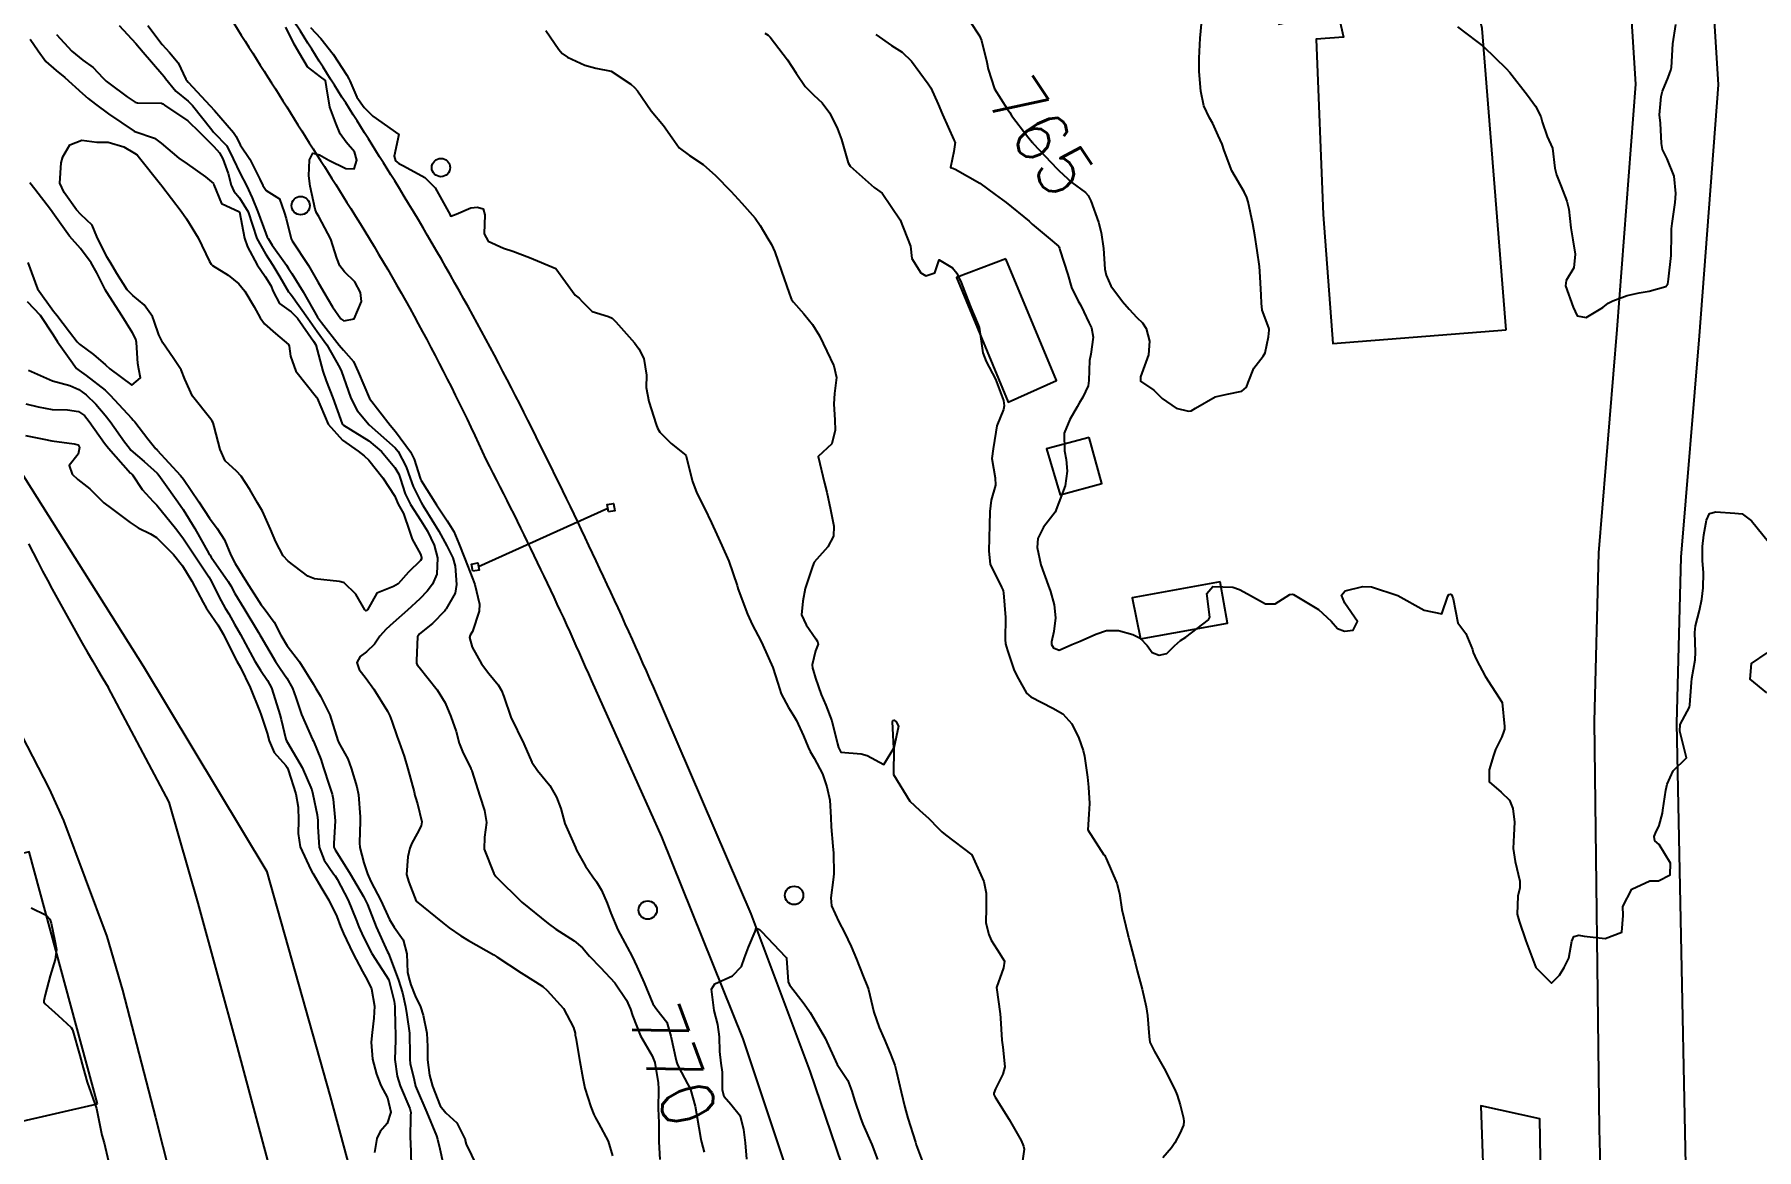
# Model space of a CAD drawing. Header units: metres. Extents: x 307586 to 320046, y 7427249 to 7434250.
# Drawn here: x 318928.5 to 319058.8, y 7429715.7 to 7429800.1 of the extents above; entities that cross this region are included whole.
import ezdxf
from ezdxf.enums import TextEntityAlignment as Align

# ---------------------------------------------------------------- set-up
doc = ezdxf.new("R2010")
doc.units = ezdxf.units.M
doc.header["$MEASUREMENT"] = 0
for name, color, linetype in [('Cotas', 45, 'Continuous'), ('Curvas de Nivel 1m', 11, 'Continuous'), ('Curvas de Nivel 5m', 15, 'Continuous'), ('Divisa', 42, 'FENCELINE2'), ('Edificações', 30, 'Continuous'), ('Linha Férrea', 20, 'Continuous'), ('Portico', 45, 'Continuous'), ('Postes', 20, 'Continuous'), ('Vias Primárias', 230, 'Continuous')]:
    doc.layers.add(name, color=color, linetype=linetype)
doc.styles.add('Style-STANDARD', font='STANDARD.shx')
doc.linetypes.add('FENCELINE2', pattern='A,0.25,-0.1,[132,ltypeshp.shx,S=0.1,R=0,X=-0.1,Y=0],-0.1,1', length=1.45)

msp = doc.modelspace()

# ---------------------------------------------------------------- linework, layer by layer
at = {"layer": 'Curvas de Nivel 1m', "flags": 128}
for points, elevation in [([(318930.15, 7429800.06), (318931.29, 7429798.79), (318932.13, 7429798.11), (318932.91, 7429797.55), (318933.65, 7429796.76), (318933.89, 7429796.53), (318934.11, 7429796.36), (318935.5, 7429795.34), (318936.09, 7429794.94), (318936.26, 7429794.89), (318938.09, 7429794.84), (318938.19, 7429794.79), (318938.32, 7429794.7), (318940.08, 7429793.52), (318940.97, 7429792.67), (318942.05, 7429791.58), (318942.48, 7429791.09), (318942.72, 7429790.65), (318943.13, 7429789.54), (318943.35, 7429788.64), (318943.55, 7429788.18), (318944, 7429787.69), (318944.65, 7429786.62), (318944.97, 7429785.63), (318945.29, 7429784.62), (318945.96, 7429783.45), (318946.51, 7429782.6), (318947.05, 7429781.71), (318947.71, 7429780.58), (318947.8, 7429780.46), (318947.92, 7429780.31), (318949.17, 7429778.57), (318949.88, 7429777.58), (318950.61, 7429776.55), (318951.59, 7429774.81), (318951.7, 7429774.54), (318951.85, 7429774.11), (318952.42, 7429772.53), (318952.89, 7429771.6), (318953.8, 7429770.51), (318955.78, 7429768.77), (318956.01, 7429768.49), (318956.61, 7429767.33), (318956.91, 7429766.47), (318957.13, 7429765.85), (318957.73, 7429764.63), (318957.83, 7429764.46), (318958.01, 7429764.18), (318959.09, 7429762.45), (318959.69, 7429761.36), (318960.13, 7429760.44), (318960.31, 7429759.8), (318960.41, 7429758.43), (318960.31, 7429757.77), (318959.63, 7429756.57), (318959.57, 7429756.5), (318959.53, 7429756.44), (318958.6, 7429755.48), (318957.62, 7429754.69), (318957.46, 7429754.46), (318957.39, 7429752.66), (318957.39, 7429752.46), (318957.45, 7429752.33), (318957.58, 7429752.16), (318958.96, 7429750.45), (318959.55, 7429749.46), (318959.98, 7429748.44), (318960.38, 7429747.29), (318960.63, 7429746.42), (318960.87, 7429745.78), (318961.49, 7429744.5), (318961.54, 7429744.41), (318961.58, 7429744.32), (318962.19, 7429742.4), (318962.53, 7429741.32), (318962.68, 7429740.4), (318962.53, 7429739.29), (318962.52, 7429738.4), (318963.24, 7429736.55), (318963.33, 7429736.39), (318963.39, 7429736.32), (318965.37, 7429734.37), (318967.35, 7429732.75), (318967.94, 7429732.33), (318969.33, 7429731.46), (318969.95, 7429730.93), (318970.48, 7429730.3), (318971.31, 7429729.42), (318972.41, 7429728.28), (318973.28, 7429726.97), (318973.58, 7429726.27), (318973.74, 7429725.79), (318974.34, 7429724.26), (318975.23, 7429722.75), (318975.42, 7429722.25), (318975.68, 7429720.71), (318975.71, 7429720.24), (318975.69, 7429718.74), (318975.71, 7429718.24), (318975.74, 7429717.67), (318975.72, 7429716.24), (318975.8, 7429714.9)], 771), ([(318937.04, 7429800.72), (318938.14, 7429799.3), (318938.69, 7429798.7), (318939.34, 7429797.9), (318939.92, 7429796.68), (318940, 7429796.57), (318940.11, 7429796.45), (318941.77, 7429794.66), (318942.09, 7429794.3), (318943.54, 7429792.64), (318943.74, 7429792.32), (318944.05, 7429791.71), (318944.77, 7429790.62), (318945.53, 7429789.11), (318945.76, 7429788.61), (318946.01, 7429788.24), (318947.01, 7429787.6), (318947.38, 7429786.59), (318947.52, 7429786.12), (318947.91, 7429784.58), (318947.97, 7429784.43), (318949.21, 7429782.57), (318949.93, 7429781.32), (318950.38, 7429780.56), (318951.03, 7429779.43), (318951.67, 7429778.54), (318951.89, 7429778.39), (318952.68, 7429778.53), (318953.22, 7429779.83), (318953.15, 7429780.52), (318952.72, 7429781.32), (318951.94, 7429782.08), (318951.59, 7429782.54), (318951.37, 7429783.13), (318950.9, 7429784.55), (318949.99, 7429786.28), (318949.83, 7429786.56), (318949.73, 7429786.83), (318949.35, 7429788.57), (318949.25, 7429789.34), (318949.3, 7429790.57), (318949.54, 7429791.07), (318950.05, 7429790.95), (318950.75, 7429790.55), (318952.03, 7429789.91), (318952.68, 7429789.88), (318952.87, 7429790.53), (318952.69, 7429791.17), (318952.06, 7429791.9), (318951.6, 7429792.54), (318951.27, 7429793.35), (318950.84, 7429794.55), (318950.57, 7429796.1), (318950.51, 7429796.56), (318950.12, 7429796.84), (318949.14, 7429797.59), (318948.55, 7429798.58), (318948.14, 7429799.31), (318947.5, 7429800.6)], 769), ([(318949.37, 7429800.57), (318950.15, 7429799.74), (318951.08, 7429798.55), (318952.12, 7429796.97), (318952.27, 7429796.69), (318952.33, 7429796.54), (318952.87, 7429795.3), (318953.42, 7429794.52), (318954.08, 7429793.88), (318956.06, 7429792.49), (318955.71, 7429790.83), (318955.8, 7429790.49), (318956.04, 7429790.29), (318956.41, 7429790.11), (318958.02, 7429789.23), (318958.79, 7429788.45), (318959.8, 7429786.63), (318959.9, 7429786.44), (318959.93, 7429786.38), (318959.99, 7429786.29), (318960.39, 7429786.44), (318961.49, 7429786.93), (318962, 7429786.98), (318962.43, 7429786.85), (318962.57, 7429786.41), (318962.52, 7429784.95), (318962.8, 7429784.41), (318963.97, 7429783.89), (318964.68, 7429783.66), (318965.95, 7429783.17), (318967.94, 7429782.34), (318969.39, 7429780.33), (318969.69, 7429780.09), (318969.92, 7429779.83), (318970.68, 7429779.08), (318971.91, 7429778.7), (318972.19, 7429778.58), (318972.47, 7429778.29), (318973.88, 7429776.72), (318974.22, 7429776.27), (318974.59, 7429775.53), (318974.79, 7429774.26), (318974.76, 7429773.34), (318974.97, 7429772.26), (318975.53, 7429770.53), (318975.63, 7429770.25), (318975.8, 7429769.95), (318976.66, 7429769.1), (318977.78, 7429768.22), (318978.29, 7429766.21), (318978.61, 7429765.34), (318979.18, 7429764.21), (318979.72, 7429763.1), (318980.12, 7429762.2), (318980.51, 7429761.38), (318981.03, 7429760.19), (318981.66, 7429758.34), (318981.69, 7429758.21), (318981.7, 7429758.18), (318981.71, 7429758.13), (318982.43, 7429756.17), (318982.81, 7429755.35), (318983.45, 7429754.15), (318983.61, 7429753.84), (318984.37, 7429752.14), (318984.75, 7429750.96), (318984.99, 7429750.14), (318985.55, 7429749.1), (318985.93, 7429748.51), (318986.14, 7429748.12), (318986.68, 7429746.96), (318987.04, 7429746.11), (318987.19, 7429745.79), (318987.5, 7429745.28), (318988.11, 7429744.09), (318988.45, 7429743.11), (318988.67, 7429742.09), (318988.75, 7429740.79), (318988.78, 7429740.09), (318988.89, 7429738.62), (318988.95, 7429738.08), (318988.97, 7429736.51), (318988.93, 7429736.08), (318988.75, 7429734.71), (318988.81, 7429734.09), (318989.36, 7429732.9), (318989.79, 7429732.07), (318990.28, 7429731.01), (318990.68, 7429730.06), (318990.86, 7429729.6), (318991.31, 7429728.52), (318991.51, 7429728.05), (318991.59, 7429727.76), (318992, 7429726.04), (318992.42, 7429724.88), (318992.78, 7429724.03), (318993.24, 7429722.95), (318993.59, 7429722.03), (318993.71, 7429721.53), (318994.07, 7429720.02), (318994.34, 7429718.87), (318994.57, 7429718.02), (318995.16, 7429716.2), (318995.22, 7429716.01), (318995.73, 7429714.59)], 769), ([(318967.19, 7429800.36), (318968.15, 7429798.92), (318968.41, 7429798.61), (318968.82, 7429798.34), (318970.13, 7429797.74), (318970.95, 7429797.49), (318972.13, 7429797.28), (318973.62, 7429796.28), (318973.89, 7429796.05), (318974.11, 7429795.78), (318975.14, 7429794.26), (318976.08, 7429793.17), (318976.73, 7429792.24), (318977.28, 7429791.46), (318978.05, 7429790.89), (318979.08, 7429790.21), (318980.03, 7429789.38), (318981.19, 7429788.19), (318982.01, 7429787.28), (318983.02, 7429786.16), (318983.41, 7429785.59), (318983.98, 7429784.6), (318984.26, 7429784.15), (318984.5, 7429783.61), (318985.02, 7429782.14), (318985.59, 7429780.47), (318985.71, 7429780.13), (318985.78, 7429779.99), (318985.92, 7429779.8), (318986.7, 7429778.9), (318987.35, 7429778.11), (318987.89, 7429777.23), (318988.45, 7429776.09), (318988.97, 7429774.98), (318989.17, 7429774.09), (318989.03, 7429772.89), (318988.97, 7429772.09), (318989.04, 7429770.86), (318989.08, 7429770.09), (318988.82, 7429769.06), (318987.78, 7429768.1), (318988.27, 7429766.09), (318988.44, 7429765.4), (318988.73, 7429764.09), (318988.97, 7429762.83), (318988.95, 7429762.09), (318988.53, 7429761.26), (318987.69, 7429760.35), (318987.5, 7429760.1), (318987.35, 7429759.78), (318986.81, 7429758.11), (318986.62, 7429757.15), (318986.54, 7429756.12), (318986.89, 7429755.38), (318987.62, 7429754.31), (318987.74, 7429754.1), (318987.79, 7429753.91), (318987.6, 7429753.4), (318987.34, 7429752.35), (318987.37, 7429752.1), (318987.41, 7429751.94), (318987.58, 7429751.33), (318988.01, 7429750.1), (318988.36, 7429749.29), (318988.83, 7429748.09), (318989.25, 7429746.35), (318989.32, 7429746.08), (318989.51, 7429745.73), (318991.05, 7429745.6), (318991.51, 7429745.49), (318992.75, 7429744.79), (318993.51, 7429746.03), (318993.41, 7429748.03), (318993.44, 7429748.14), (318993.54, 7429748.16), (318993.69, 7429748.03), (318993.87, 7429747.7), (318993.51, 7429746.03), (318993.49, 7429744.03), (318994.74, 7429742.02), (318995.46, 7429741.35), (318996.16, 7429740.71), (318996.87, 7429739.99), (318997.16, 7429739.71), (318997.44, 7429739.48), (318999.42, 7429737.96), (319000.33, 7429735.95), (319000.51, 7429735.07), (319000.51, 7429733.94), (319000.48, 7429732.82), (319000.7, 7429731.94), (319000.89, 7429731.49), (319001.33, 7429730.8), (319001.89, 7429729.92), (319001.83, 7429729.41), (319001.3, 7429727.93), (319001.57, 7429725.93), (319001.6, 7429725.59), (319001.7, 7429723.93), (319001.77, 7429723.4), (319001.93, 7429721.92), (319001.78, 7429721.36), (319001.21, 7429720.26), (319001.09, 7429719.93), (319001.09, 7429719.82), (319001.2, 7429719.61), (319002.26, 7429717.92), (319003.16, 7429716.35), (319003.34, 7429715.91), (319003.38, 7429715.68), (319003.13, 7429713.91)], 768), ([(318983.75, 7429800.16), (318984.01, 7429800), (318984.16, 7429799.86), (318985.48, 7429798.14), (318986.13, 7429797.13), (318986.81, 7429796.12), (318987.46, 7429795.46), (318988.1, 7429794.88), (318988.68, 7429794.09), (318989.25, 7429792.91), (318989.55, 7429792.09), (318990.05, 7429790.34), (318990.21, 7429790.08), (318992.03, 7429788.46), (318992.27, 7429788.3), (318992.63, 7429788.05), (318993.99, 7429786.03), (318994.77, 7429784.02), (318994.89, 7429783.09), (318995.57, 7429782.01), (318995.94, 7429781.78), (318996.62, 7429782), (318996.96, 7429782.99), (318997.95, 7429782.38), (318998.28, 7429781.98), (318998.62, 7429781.29), (318999.13, 7429779.97), (318999.34, 7429779.39), (318999.9, 7429778.08), (318999.94, 7429778), (318999.96, 7429777.96), (318999.98, 7429777.89), (319000.26, 7429775.96), (319000.51, 7429775.31), (319001.21, 7429773.95), (319001.83, 7429772.35), (319001.88, 7429771.94), (319001.82, 7429771.67), (319001.32, 7429770.44), (319001.24, 7429769.95), (319001.04, 7429768.69), (319000.94, 7429767.95), (319001.2, 7429766.5), (319001.21, 7429765.95), (319000.88, 7429764.81), (319000.79, 7429763.95), (319000.77, 7429762.9), (319000.74, 7429761.95), (319000.71, 7429760.94), (319000.82, 7429759.95), (319001.67, 7429758.23), (319001.76, 7429758.03), (319001.79, 7429757.94), (319001.82, 7429757.78), (319001.97, 7429755.93), (319001.94, 7429754.26), (319001.98, 7429753.93), (319002.12, 7429753.42), (319002.63, 7429751.92), (319002.96, 7429751.29), (319003.57, 7429750.2), (319003.88, 7429749.91), (319005.55, 7429749.05), (319006.31, 7429748.63), (319006.98, 7429747.87), (319007.53, 7429746.78), (319007.86, 7429745.86), (319007.94, 7429745.43), (319008.17, 7429743.85), (319008.25, 7429743.08), (319008.34, 7429741.85), (319008.27, 7429741.04), (319008.2, 7429739.85), (319009.42, 7429737.97), (319009.49, 7429737.9), (319009.51, 7429737.84), (319009.58, 7429737.68), (319010.41, 7429735.82), (319010.6, 7429735.04), (319010.78, 7429733.82), (319011.23, 7429731.93), (319011.26, 7429731.81), (319011.27, 7429731.74), (319011.34, 7429731.52), (319011.78, 7429729.81), (319011.94, 7429729.18), (319012.32, 7429727.8), (319012.63, 7429726.45), (319012.73, 7429725.8), (319012.85, 7429724.2), (319012.89, 7429723.79), (319013.24, 7429723.07), (319013.97, 7429721.78), (319014.78, 7429720.2), (319014.96, 7429719.77), (319015.2, 7429719.03), (319015.44, 7429718.02), (319015.47, 7429717.77), (319015.44, 7429717.51), (319015.17, 7429716.86), (319014.78, 7429716.15), (319014.54, 7429715.78), (319013.89, 7429715.03)], 767), ([(318992.16, 7429800.06), (318993.33, 7429799.22), (318994.15, 7429798.71), (318994.85, 7429798.02), (318996.12, 7429796.31), (318996.31, 7429796.01), (318996.88, 7429794.78), (318997.2, 7429793.99), (318998.06, 7429792.08), (318998.12, 7429791.98), (318998.15, 7429791.89), (318998.06, 7429791.2), (318997.82, 7429789.98), (318997.99, 7429789.93), (318998.04, 7429789.91), (318998.17, 7429789.85), (319000.03, 7429788.79), (319001.2, 7429787.95), (319002.01, 7429787.33), (319003.76, 7429785.91), (319003.88, 7429785.8), (319003.99, 7429785.69), (319005.19, 7429784.69), (319005.97, 7429784.03), (319006.03, 7429783.95), (319006.06, 7429783.89), (319006.09, 7429783.76), (319006.69, 7429781.88), (319006.97, 7429780.91), (319007.47, 7429779.87), (319007.65, 7429779.59), (319007.91, 7429779.06), (319008.29, 7429778.24), (319008.47, 7429777.85), (319008.61, 7429777.14), (319008.43, 7429775.85), (319008.34, 7429775.38), (319008.27, 7429773.86), (319008.24, 7429773.47), (319007.83, 7429772.6), (319007.54, 7429772.15), (319007.4, 7429771.87), (319006.85, 7429770.91), (319006.42, 7429769.88), (319006.44, 7429768.53), (319006.57, 7429767.88), (319006.65, 7429767), (319006.49, 7429765.88), (319005.73, 7429763.89), (319004.85, 7429762.76), (319004.43, 7429761.9), (319004.37, 7429761.23), (319004.64, 7429759.9), (319005.21, 7429758.36), (319005.38, 7429757.89), (319005.65, 7429756.88), (319005.76, 7429755.89), (319005.62, 7429754.86), (319005.44, 7429754.07), (319005.45, 7429753.89), (319005.61, 7429753.62), (319006.04, 7429753.45), (319006.98, 7429753.87), (319007.62, 7429754.13), (319008.82, 7429754.65), (319009.62, 7429754.95), (319010.52, 7429754.94), (319011.62, 7429754.64), (319012.16, 7429754.36), (319012.69, 7429753.8), (319013.08, 7429753.27), (319013.61, 7429753.06), (319014.19, 7429753.2), (319014.76, 7429753.78), (319015.22, 7429754.17), (319015.62, 7429754.44), (319017.33, 7429755.74), (319017.43, 7429755.95), (319017.2, 7429757.75), (319017.67, 7429758.27), (319019.17, 7429758.22), (319019.67, 7429758.04), (319020.28, 7429757.71), (319021.65, 7429756.95), (319022.38, 7429756.96), (319023.48, 7429757.67), (319023.66, 7429757.69), (319023.78, 7429757.67), (319025.65, 7429756.54), (319026.61, 7429755.64), (319027.1, 7429755.1), (319027.63, 7429754.9), (319028.28, 7429754.96), (319028.62, 7429755.61), (319027.65, 7429757.02), (319027.4, 7429757.62), (319027.67, 7429757.95), (319029.02, 7429758.26), (319029.67, 7429758.24), (319031.66, 7429757.58), (319033.65, 7429756.47), (319034.99, 7429756.19), (319035.46, 7429757.53), (319035.52, 7429757.67), (319035.66, 7429757.69), (319035.75, 7429757.61), (319035.79, 7429757.53), (319035.85, 7429757.33), (319036.22, 7429755.52), (319036.81, 7429754.7), (319037.31, 7429753.5), (319037.38, 7429753.27), (319037.61, 7429752.73), (319038.28, 7429751.49), (319039.56, 7429749.48), (319039.73, 7429747.67), (319039.73, 7429747.48), (319039.7, 7429747.31), (319039.53, 7429746.88), (319039.07, 7429745.93), (319038.91, 7429745.49), (319038.59, 7429744.4), (319038.58, 7429743.49), (319039.49, 7429742.71), (319040.11, 7429742.1), (319040.36, 7429741.47), (319040.49, 7429740.43), (319040.44, 7429739.46), (319040.4, 7429738.43), (319040.55, 7429737.46), (319040.89, 7429735.97), (319040.89, 7429735.46), (319040.75, 7429734.82), (319040.69, 7429733.46), (319040.86, 7429732.95), (319041.35, 7429731.45), (319042.11, 7429729.44), (319043.31, 7429728.25), (319043.9, 7429728.84), (319044.25, 7429729.42), (319044.61, 7429730.14), (319044.85, 7429731.42), (319044.99, 7429731.78), (319045.36, 7429731.88), (319045.76, 7429731.8), (319047.36, 7429731.62), (319048.62, 7429732.11), (319048.73, 7429733.37), (319048.71, 7429734.04), (319049.39, 7429735.36), (319050.74, 7429736), (319051.4, 7429736), (319052.28, 7429736.45), (319052.3, 7429737.32), (319051.44, 7429738.73), (319051.11, 7429739.01), (319051.06, 7429739.34), (319051.18, 7429739.6), (319051.46, 7429740.19), (319051.69, 7429741.11), (319051.72, 7429741.33), (319051.96, 7429742.86), (319052.06, 7429743.32), (319052.51, 7429744.31), (319053.52, 7429745.31), (319053.01, 7429747.32), (319053.05, 7429747.82), (319053.56, 7429748.8), (319053.74, 7429749.13), (319053.78, 7429749.31), (319053.89, 7429751.01), (319053.93, 7429751.31), (319054.18, 7429752.73), (319054.21, 7429753.3), (319054.15, 7429754.79), (319054.19, 7429755.3), (319054.49, 7429756.46), (319054.69, 7429757.3), (319054.79, 7429758.18), (319054.8, 7429759.3), (319054.74, 7429760.25), (319054.73, 7429761.3), (319054.84, 7429762.18), (319055.03, 7429763.3), (319055.25, 7429763.79), (319055.74, 7429763.93), (319057.18, 7429763.83), (319057.74, 7429763.77), (319058.43, 7429763.25), (319059.72, 7429761.65)], 766), ([(318928.15, 7429799.69), (318928.74, 7429798.82), (318929.33, 7429798.01), (318930.12, 7429797.33), (318930.76, 7429796.79), (318932.1, 7429795.58), (318932.54, 7429795.21), (318933.08, 7429794.77), (318934.08, 7429794.04), (318936.02, 7429792.73), (318936.06, 7429792.71), (318937.55, 7429792.2), (318938.05, 7429791.83), (318939.41, 7429790.69), (318940.04, 7429790.27), (318941.42, 7429789.27), (318942.01, 7429788.77), (318942.04, 7429788.66), (318942.62, 7429787.27), (318943.99, 7429786.64), (318944.37, 7429784.63), (318944.59, 7429783.99), (318945.32, 7429782.62), (318945.93, 7429781.74), (318946.37, 7429781.05), (318946.55, 7429780.6), (318947.01, 7429779.7), (318947.9, 7429779.06), (318948.39, 7429778.58), (318949.59, 7429776.85), (318949.76, 7429776.56), (318949.87, 7429776.18), (318950.3, 7429774.56), (318950.55, 7429773.84), (318951.05, 7429772.55), (318951.76, 7429770.58), (318951.78, 7429770.54), (318951.8, 7429770.52), (318951.86, 7429770.48), (318953.78, 7429769.3), (318954.73, 7429768.5), (318955.76, 7429767.28), (318956.05, 7429766.78), (318956.16, 7429766.48), (318956.54, 7429765.28), (318956.94, 7429764.47), (318957.72, 7429763.27), (318958.22, 7429762.45), (318958.73, 7429761.41), (318958.99, 7429760.45), (318958.92, 7429759.2), (318958.61, 7429758.45), (318958.2, 7429757.91), (318957.64, 7429757.33), (318956.7, 7429756.47), (318955.62, 7429755.52), (318955.08, 7429755.04), (318954.61, 7429754.5), (318954.2, 7429753.91), (318953.6, 7429753.33), (318953.13, 7429752.97), (318952.87, 7429752.52), (318953.04, 7429751.99), (318953.57, 7429751.31), (318954.17, 7429750.5), (318955.19, 7429748.84), (318955.38, 7429748.49), (318955.53, 7429748.08), (318955.93, 7429746.89), (318956.07, 7429746.48), (318956.45, 7429745.42), (318956.74, 7429744.47), (318957.21, 7429742.72), (318957.27, 7429742.46), (318957.3, 7429742.31), (318957.46, 7429741.82), (318957.79, 7429740.46), (318957.74, 7429740.15), (318957.43, 7429739.57), (318957.04, 7429738.85), (318956.89, 7429738.47), (318956.74, 7429737.81), (318956.64, 7429736.47), (318956.8, 7429735.88), (318957.37, 7429734.46), (318959.35, 7429732.84), (318959.85, 7429732.43), (318960.74, 7429731.82), (318961.33, 7429731.47), (318963.23, 7429730.39), (318963.32, 7429730.33), (318963.48, 7429730.23), (318965.3, 7429729.04), (318966.4, 7429728.35), (318966.94, 7429727.99), (318967.29, 7429727.7), (318968.51, 7429726.33), (318969.26, 7429724.9), (318969.39, 7429724.45), (318969.41, 7429724.32), (318969.44, 7429724.12), (318969.75, 7429722.31), (318969.97, 7429721.06), (318970.12, 7429720.31), (318970.59, 7429718.89), (318970.82, 7429718.3), (318970.93, 7429718.05), (318971.17, 7429717.64), (318971.9, 7429716.28), (318972.23, 7429715.19)], 772), ([(318927.97, 7429782.8), (318928.7, 7429780.81), (318929.9, 7429779.11), (318930.16, 7429778.8), (318931.13, 7429777.54), (318931.71, 7429776.78), (318931.87, 7429776.62), (318932.94, 7429775.84), (318933.86, 7429775.05), (318934.17, 7429774.75), (318935.83, 7429773.5), (318936.49, 7429774.07), (318936.38, 7429774.72), (318936.29, 7429775.15), (318936.2, 7429776.73), (318936.14, 7429776.99), (318935.88, 7429777.48), (318935.11, 7429778.74), (318933.92, 7429780.58), (318933.86, 7429780.69), (318933.83, 7429780.75), (318933.18, 7429782), (318932.76, 7429782.77), (318931.96, 7429783.86), (318931.13, 7429784.79), (318929.99, 7429786.37), (318929.69, 7429786.8), (318928.49, 7429788.34), (318928.11, 7429788.82)], 772), ([(318927.91, 7429779.85), (318928.89, 7429778.81), (318929.88, 7429777.31), (318930.22, 7429776.8), (318931.11, 7429775.54), (318931.65, 7429774.78), (318931.85, 7429774.61), (318932.38, 7429774.24), (318933.83, 7429773.12), (318934.21, 7429772.75), (318935.81, 7429771), (318935.94, 7429770.87), (318936.06, 7429770.73), (318937.04, 7429769.45), (318937.67, 7429768.7), (318937.73, 7429768.65), (318937.77, 7429768.6), (318939.53, 7429766.68), (318939.75, 7429766.4), (318940.92, 7429764.67), (318941.71, 7429763.45), (318942.3, 7429762.65), (318942.85, 7429761.79), (318943.34, 7429760.64), (318943.67, 7429760), (318944.53, 7429758.62), (318945.64, 7429756.88), (318945.75, 7429756.72), (318945.85, 7429756.61), (318946.61, 7429755.58), (318947.12, 7429754.59), (318947.6, 7429753.78), (318948.52, 7429752.57), (318949.57, 7429750.9), (318949.77, 7429750.56), (318950.12, 7429749.98), (318950.83, 7429748.55), (318951.44, 7429746.61), (318951.47, 7429746.54), (318951.48, 7429746.51), (318951.51, 7429746.44), (318952.2, 7429745.22), (318952.45, 7429744.52), (318952.88, 7429743.11), (318953.01, 7429742.51), (318953.13, 7429740.83), (318953.13, 7429740.51), (318953.07, 7429738.86), (318953.09, 7429738.51), (318953.4, 7429737.36), (318953.68, 7429736.51), (318953.94, 7429735.95), (318954.69, 7429734.5), (318955.35, 7429733.07), (318955.71, 7429732.48), (318956.38, 7429731.52), (318956.65, 7429730.47), (318956.71, 7429729.06), (318956.85, 7429728.47), (318956.96, 7429728.13), (318957.28, 7429727.28), (318957.7, 7429726.46), (318957.89, 7429725.83), (318958.17, 7429724.45), (318958.23, 7429723.46), (318958.22, 7429722.45), (318958.37, 7429721.29), (318958.6, 7429720.45), (318959.18, 7429718.97), (318959.62, 7429718.43), (318960.43, 7429717.68), (318961.06, 7429716.41), (318961.08, 7429716.34), (318961.15, 7429716.07), (318961.95, 7429714.4)], 773), ([(318928.03, 7429774.64), (318929.84, 7429773.84), (318931.14, 7429773.48), (318931.83, 7429773.17), (318932.38, 7429772.77), (318933.12, 7429772.06), (318933.81, 7429771.25), (318934.19, 7429770.75), (318935.29, 7429769.23), (318935.66, 7429768.73), (318935.77, 7429768.6), (318936.77, 7429767.72), (318937.75, 7429766.85), (318937.89, 7429766.7), (318938.27, 7429766.17), (318939.32, 7429764.68), (318939.72, 7429764.1), (318940.62, 7429762.67), (318941.68, 7429760.76), (318941.72, 7429760.69), (318941.74, 7429760.66), (318941.85, 7429760.49), (318943.13, 7429758.64), (318943.33, 7429758.31), (318943.64, 7429757.74), (318944.31, 7429756.62), (318945.43, 7429754.8), (318945.54, 7429754.61), (318945.61, 7429754.48), (318946.72, 7429752.59), (318947.06, 7429752.07), (318947.57, 7429751.32), (318948, 7429750.58), (318948.26, 7429749.87), (318948.68, 7429748.57), (318949.51, 7429746.7), (318949.58, 7429746.56), (318950.15, 7429745.2), (318950.36, 7429744.55), (318950.78, 7429743.24), (318951.01, 7429742.54), (318951.09, 7429742.17), (318951.22, 7429740.53), (318951.13, 7429738.82), (318951.14, 7429738.53), (318951.22, 7429738.34), (318951.41, 7429738.05), (318952.36, 7429736.52), (318953.38, 7429734.81), (318953.54, 7429734.51), (318953.67, 7429734.21), (318954.33, 7429732.5), (318955.19, 7429730.62), (318955.26, 7429730.49), (318955.32, 7429730.36), (318956.03, 7429728.48), (318956.33, 7429727.52), (318956.56, 7429726.47), (318956.66, 7429725.86), (318956.87, 7429724.47), (318956.89, 7429722.8), (318956.88, 7429722.47), (318956.92, 7429722.17), (318957.21, 7429720.92), (318957.32, 7429720.46), (318957.39, 7429720.27), (318958.17, 7429718.45), (318958.91, 7429716.69), (318958.99, 7429716.44), (318959.15, 7429715.7), (318959.38, 7429714.68)], 774), ([(318927.79, 7429769.7), (318929.17, 7429769.42), (318929.78, 7429769.3), (318931.48, 7429769.08), (318931.78, 7429769), (318931.87, 7429768.78), (318931.77, 7429768.28), (318931.11, 7429767.43), (318931.33, 7429766.78), (318931.75, 7429766.36), (318932.65, 7429765.67), (318933.58, 7429764.75), (318933.73, 7429764.6), (318934.3, 7429764.17), (318935.71, 7429763.12), (318936.32, 7429762.72), (318937.26, 7429762.26), (318937.7, 7429761.98), (318939, 7429760.69), (318939.67, 7429759.83), (318940.38, 7429758.67), (318941.23, 7429757.07), (318941.47, 7429756.66), (318941.63, 7429756.42), (318942.35, 7429755.38), (318942.77, 7429754.64), (318943.59, 7429753), (318943.79, 7429752.63), (318944.07, 7429752.13), (318944.81, 7429750.62), (318945.54, 7429748.81), (318945.61, 7429748.61), (318946.09, 7429747.17), (318946.24, 7429746.6), (318946.62, 7429745.71), (318947.49, 7429744.72), (318947.59, 7429744.58), (318947.67, 7429744.39), (318948.26, 7429742.57), (318948.44, 7429741.58), (318948.46, 7429740.57), (318948.43, 7429739.57), (318948.57, 7429738.57), (318949.4, 7429736.82), (318949.49, 7429736.65), (318949.54, 7429736.56), (318950.23, 7429735.4), (318950.76, 7429734.54), (318951.35, 7429733.3), (318951.64, 7429732.53), (318951.86, 7429732), (318952.57, 7429730.52), (318953.3, 7429729.14), (318953.66, 7429728.51), (318953.97, 7429727.82), (318954.21, 7429726.5), (318954.17, 7429725.59), (318954.03, 7429724.5), (318953.96, 7429723.78), (318954.07, 7429722.5), (318954.36, 7429721.35), (318954.69, 7429720.5), (318955.19, 7429719.58), (318955.45, 7429718.49), (318955.16, 7429717.63), (318954.63, 7429717.03), (318954.39, 7429716.5), (318954.21, 7429715.43)], 776), ([(319059.61, 7429753.24), (319058.41, 7429752.45), (319058.32, 7429751.25), (319059.58, 7429750.22)], 766), ([(318928.22, 7429733.94), (318929.35, 7429733.39), (318929.63, 7429733.08), (318929.73, 7429732.79), (318930, 7429731.46), (318930.14, 7429730.79), (318930.05, 7429730.05), (318929.65, 7429728.79), (318929.28, 7429727.36), (318929.18, 7429726.9), (318929.19, 7429726.8), (318929.27, 7429726.69), (318930.26, 7429725.79), (318931.24, 7429724.88), (318931.33, 7429724.77), (318931.38, 7429724.63), (318931.91, 7429722.76), (318932.15, 7429721.83), (318932.45, 7429720.76), (318933.17, 7429718.75), (318933.56, 7429716.75), (318933.74, 7429716.15), (318934.08, 7429714.74)], 777)]:
    msp.add_lwpolyline(points, dxfattribs=dict(at, elevation=elevation))
at = {"layer": 'Curvas de Nivel 1m', "elevation": 773, "flags": 128}
msp.add_lwpolyline([(318935.24, 7429791.55), (318936.05, 7429791.07), (318936.25, 7429790.93), (318936.43, 7429790.72), (318938.01, 7429788.72), (318938.03, 7429788.7), (318938.11, 7429788.6), (318939.57, 7429786.68), (318939.99, 7429786.1), (318940.86, 7429784.67), (318941.73, 7429782.88), (318941.84, 7429782.66), (318941.94, 7429782.57), (318943.14, 7429781.84), (318943.93, 7429781.18), (318944.4, 7429780.63), (318945.09, 7429779.44), (318945.55, 7429778.61), (318945.89, 7429778.15), (318946.71, 7429777.42), (318947.69, 7429776.58), (318947.74, 7429776.45), (318947.86, 7429775.71), (318948.25, 7429774.58), (318949.82, 7429772.6), (318949.85, 7429772.56), (318949.86, 7429772.53), (318950.69, 7429770.55), (318951.79, 7429769.35), (318952.96, 7429768.52), (318953.42, 7429768.17), (318953.77, 7429767.82), (318954.84, 7429766.5), (318955.74, 7429765.1), (318955.92, 7429764.67), (318956.01, 7429764.49), (318956.41, 7429763.79), (318956.87, 7429762.47), (318957.07, 7429761.84), (318957.69, 7429760.72), (318957.77, 7429760.46), (318957.77, 7429760.37), (318957.68, 7429760.24), (318956.79, 7429759.35), (318956.01, 7429758.48), (318955.65, 7429758.27), (318954.38, 7429757.77), (318953.68, 7429756.51), (318953.66, 7429756.48), (318953.63, 7429756.46), (318953.56, 7429756.44), (318953.47, 7429756.51), (318952.8, 7429757.68), (318951.91, 7429758.54), (318951.65, 7429758.63), (318951.55, 7429758.65), (318949.66, 7429758.84), (318949.16, 7429759.06), (318947.68, 7429760.18), (318947.3, 7429760.59), (318946.74, 7429761.64), (318946.34, 7429762.6), (318945.72, 7429763.96), (318945.36, 7429764.61), (318944.76, 7429765.6), (318944.11, 7429766.63), (318943.76, 7429767), (318942.9, 7429767.78), (318942.53, 7429768.65), (318942.07, 7429770.39), (318941.99, 7429770.66), (318941.93, 7429770.78), (318941.81, 7429770.93), (318940.43, 7429772.67), (318939.84, 7429773.97), (318939.57, 7429774.68), (318938.98, 7429775.57), (318938.18, 7429776.7), (318937.88, 7429777.33), (318937.54, 7429778.36), (318937.4, 7429778.71), (318936.77, 7429779.58), (318935.92, 7429780.29), (318935.5, 7429780.73), (318934.71, 7429781.97), (318934.25, 7429782.75), (318933.95, 7429783.22), (318933.2, 7429784.76), (318932.83, 7429785.61), (318931.99, 7429786.43), (318931.65, 7429786.78), (318930.72, 7429788.08), (318930.38, 7429788.8), (318930.5, 7429790.34), (318930.62, 7429790.79), (318931.14, 7429791.7), (318932.06, 7429792.04), (318933.18, 7429791.89), (318934.05, 7429791.9)], close=True, dxfattribs=at)
at = {"layer": 'Curvas de Nivel 5m', "flags": 128}
for points, elevation in [([(318934.88, 7429800.74), (318936.14, 7429799.37), (318936.7, 7429798.72), (318938.12, 7429797.07), (318938.28, 7429796.87), (318938.39, 7429796.71), (318939.17, 7429795.76), (318940.1, 7429795.01), (318940.44, 7429794.68), (318941.89, 7429792.83), (318942.03, 7429792.66), (318942.06, 7429792.63), (318943.03, 7429791.62), (318943.52, 7429790.64), (318944.03, 7429789.54), (318944.52, 7429788.62), (318944.94, 7429787.69), (318945.37, 7429786.62), (318945.98, 7429784.98), (318946.09, 7429784.72), (318946.15, 7429784.61), (318946.46, 7429784.11), (318947.54, 7429782.59), (318947.7, 7429782.34), (318947.94, 7429781.96), (318948.81, 7429780.57), (318949.89, 7429778.66), (318949.96, 7429778.56), (318950.2, 7429778.25), (318951.53, 7429776.54), (318951.87, 7429776.15), (318952.62, 7429775.29), (318952.98, 7429774.52), (318953.82, 7429772.51), (318955.39, 7429770.49), (318955.8, 7429770), (318956.94, 7429768.47), (318957.22, 7429767.92), (318957.67, 7429766.46), (318957.69, 7429766.4), (318957.75, 7429766.29), (318958.91, 7429764.45), (318959.71, 7429763.24), (318960.21, 7429762.43), (318960.59, 7429761.53), (318961.02, 7429760.43), (318961.66, 7429758.82), (318961.8, 7429758.42), (318962.16, 7429756.93), (318962.14, 7429756.41), (318961.62, 7429754.87), (318961.46, 7429754.58), (318961.4, 7429754.42), (318961.6, 7429753.69), (318962.3, 7429752.41), (318962.86, 7429751.69), (318963.57, 7429750.82), (318963.83, 7429750.39), (318963.99, 7429749.95), (318964.53, 7429748.38), (318965.51, 7429746.37), (318966.11, 7429744.98), (318966.55, 7429744.35), (318967.48, 7429743.21), (318967.99, 7429742.33), (318968.32, 7429741.47), (318968.62, 7429740.33), (318969.42, 7429738.51), (318969.51, 7429738.32), (318970.19, 7429737.09), (318970.73, 7429736.3), (318971, 7429735.91), (318971.38, 7429735.28), (318971.83, 7429734.29), (318972.09, 7429733.55), (318972.63, 7429732.28), (318973.33, 7429730.97), (318973.71, 7429730.27), (318974.06, 7429729.52), (318974.63, 7429728.26), (318975.28, 7429726.69), (318975.57, 7429726.25), (318976.33, 7429725.3), (318976.65, 7429724.23), (318977.04, 7429722.4), (318977.1, 7429722.22), (318977.13, 7429722.13), (318977.22, 7429721.91), (318978.14, 7429720.21), (318978.47, 7429718.93), (318978.6, 7429718.21), (318978.91, 7429716.45), (318978.95, 7429716.2), (318979.15, 7429715.45)], 770), ([(318999.27, 7429801.07), (318999.99, 7429799.96), (319000.16, 7429799.6), (319000.57, 7429797.96), (319000.67, 7429797.42), (319001.14, 7429795.95), (319002.1, 7429794.42), (319002.29, 7429794.14), (319002.43, 7429793.93), (319003.67, 7429792.31), (319003.98, 7429791.91), (319004.01, 7429791.86), (319004.06, 7429791.79), (319005.89, 7429789.89), (319006.04, 7429789.73), (319007, 7429788.85), (319008.03, 7429788.08), (319008.23, 7429787.86), (319008.42, 7429787.46), (319009.01, 7429785.85), (319009.21, 7429785.07), (319009.38, 7429783.85), (319009.5, 7429782.3), (319009.59, 7429781.84), (319009.94, 7429781.02), (319010.82, 7429779.83), (319011.34, 7429779.25), (319011.91, 7429778.64), (319012.33, 7429778.23), (319012.61, 7429777.81), (319012.86, 7429776.83), (319012.8, 7429775.81), (319012.18, 7429774.14), (319012.19, 7429773.81), (319013.19, 7429773.14), (319013.84, 7429772.49), (319014.88, 7429771.78), (319015.83, 7429771.55), (319016.02, 7429771.57), (319016.36, 7429771.76), (319017.84, 7429772.62), (319018.74, 7429772.83), (319019.85, 7429773.05), (319020.21, 7429773.36), (319020.35, 7429773.72), (319020.78, 7429774.8), (319021.48, 7429775.7), (319021.63, 7429775.95), (319021.89, 7429777.17), (319021.94, 7429777.67), (319021.94, 7429777.7), (319021.93, 7429777.73), (319021.9, 7429777.84), (319021.4, 7429779.19), (319021.34, 7429779.71), (319021.32, 7429780.32), (319021.25, 7429781.71), (319021.19, 7429782.48), (319021.01, 7429783.71), (319020.85, 7429784.85), (319020.69, 7429785.71), (319020.35, 7429787.38), (319020.25, 7429787.72), (319020.03, 7429788.13), (319019.09, 7429789.73), (319018.52, 7429791.28), (319018.37, 7429791.74), (319018.08, 7429792.41), (319017.66, 7429793.32), (319017.42, 7429793.75), (319016.99, 7429794.64), (319016.75, 7429795.76), (319016.63, 7429797.26), (319016.63, 7429797.76), (319016.64, 7429798.25), (319016.71, 7429799.76), (319016.83, 7429801.11)], 765), ([(319036.18, 7429800.64), (319037.64, 7429799.51), (319037.96, 7429799.3), (319038.16, 7429799.14), (319039.87, 7429797.48), (319040.14, 7429797.18), (319041.48, 7429795.47), (319042.1, 7429794.62), (319042.49, 7429793.85), (319042.59, 7429793.45), (319042.98, 7429792.34), (319043.37, 7429791.44), (319043.56, 7429789.93), (319043.67, 7429789.44), (319043.78, 7429789.17), (319044.03, 7429788.55), (319044.47, 7429787.43), (319044.6, 7429786.84), (319044.77, 7429785.42), (319044.91, 7429784.5), (319045.09, 7429783.42), (319045, 7429782.38), (319044.42, 7429781.43), (319044.35, 7429781.03), (319044.95, 7429779.42), (319045.25, 7429778.75), (319045.92, 7429778.64), (319047.19, 7429779.39), (319047.6, 7429779.71), (319047.93, 7429779.9), (319049.02, 7429780.29), (319049.94, 7429780.49), (319050.68, 7429780.62), (319051.95, 7429780.97), (319052.1, 7429781.19), (319052.13, 7429781.34), (319052.15, 7429781.53), (319052.35, 7429783.33), (319052.39, 7429784.94), (319052.38, 7429785.33), (319052.43, 7429785.75), (319052.66, 7429787.33), (319052.71, 7429788.01), (319052.58, 7429789.33), (319052.06, 7429790.64), (319051.7, 7429791.34), (319051.63, 7429791.79), (319051.55, 7429793.35), (319051.48, 7429793.97), (319051.59, 7429795.35), (319051.71, 7429795.76), (319052.14, 7429796.79), (319052.33, 7429797.34), (319052.37, 7429797.56), (319052.49, 7429799.34), (319052.71, 7429800.8)], 765), ([(318927.82, 7429772.1), (318928.76, 7429771.87), (318929.81, 7429771.67), (318930.96, 7429771.64), (318931.81, 7429771.51), (318932.25, 7429771.21), (318932.61, 7429770.77), (318933.78, 7429769.12), (318934.08, 7429768.75), (318935.75, 7429766.86), (318935.82, 7429766.79), (318935.88, 7429766.73), (318936.63, 7429765.6), (318937.46, 7429764.7), (318937.73, 7429764.42), (318939.15, 7429762.69), (318939.7, 7429761.95), (318940.55, 7429760.67), (318941.66, 7429759.01), (318941.87, 7429758.66), (318942.44, 7429757.45), (318942.9, 7429756.64), (318943.18, 7429756.19), (318943.62, 7429755.43), (318944.06, 7429754.63), (318944.61, 7429753.6), (318945.16, 7429752.61), (318945.58, 7429751.94), (318946.12, 7429751.15), (318946.41, 7429750.6), (318946.82, 7429749.31), (318947.04, 7429748.59), (318947.15, 7429748.2), (318947.51, 7429746.71), (318947.56, 7429746.58), (318947.62, 7429746.47), (318948.74, 7429744.57), (318949.47, 7429742.87), (318949.55, 7429742.56), (318949.88, 7429740.99), (318949.92, 7429740.55), (318949.92, 7429740.07), (318950.03, 7429738.55), (318950.4, 7429737.55), (318951.11, 7429736.53), (318951.23, 7429736.37), (318951.39, 7429736.11), (318952.22, 7429734.52), (318952.82, 7429733.04), (318953.02, 7429732.51), (318953.34, 7429731.79), (318954.01, 7429730.5), (318955.29, 7429728.49), (318955.69, 7429726.89), (318955.74, 7429726.48), (318955.77, 7429724.99), (318955.8, 7429724.48), (318955.79, 7429723.93), (318955.74, 7429722.48), (318955.93, 7429721.2), (318956.16, 7429720.48), (318956.89, 7429718.75), (318956.95, 7429718.46), (318956.94, 7429718.23), (318956.92, 7429716.46), (318956.93, 7429716.24), (318956.98, 7429714.46)], 775), ([(318982.38, 7429714.92), (318982.28, 7429716.16), (318982.17, 7429717.16), (318981.91, 7429718.16), (318981.19, 7429719.06), (318980.67, 7429719.65), (318980.56, 7429720.18), (318980.54, 7429721.5), (318980.45, 7429722.18), (318980.34, 7429723.08), (318980.32, 7429724.18), (318980.2, 7429725.12), (318979.92, 7429726.19), (318979.71, 7429727.78), (318979.97, 7429728.19), (318981.31, 7429728.8), (318981.98, 7429729.5), (318982.22, 7429730.16), (318982.53, 7429730.96), (318983.02, 7429732.15), (318983.1, 7429732.4), (318983.35, 7429732.32), (318983.51, 7429732.15), (318985.32, 7429730.24), (318985.38, 7429730.18), (318985.4, 7429730.13), (318985.53, 7429728.35), (318985.61, 7429728.13), (318986.72, 7429726.67), (318987.13, 7429726.1), (318987.19, 7429726.02), (318987.27, 7429725.89), (318988.31, 7429724.09), (318989.22, 7429722.08), (318990.03, 7429720.88), (318990.34, 7429720.06), (318990.54, 7429719.4), (318990.99, 7429718.05), (318991.18, 7429717.58), (318991.85, 7429716.04), (318992.29, 7429714.89)], 770)]:
    msp.add_lwpolyline(points, dxfattribs=dict(at, elevation=elevation))
at = {"layer": 'Divisa'}
msp.add_lwpolyline([(318972.65, 7429607.07), (318968.35, 7429631.4), (318962.53, 7429673.21), (318961.16, 7429681.56), (318950.89, 7429719.66), (318946.09, 7429736.67), (318936.74, 7429752.2), (318924.61, 7429771.41)], dxfattribs=at)
at = {"layer": 'Edificações'}
for points in [[(319039.87, 7429777.69), (319038.06, 7429800.5), (319033.68, 7429818.83), (319026.42, 7429817.66), (319027.49, 7429810.35), (319025.74, 7429810.35), (319026.01, 7429808.95), (319021.12, 7429807.81), (319022.66, 7429800.84), (319027.09, 7429801.85), (319027.56, 7429799.84), (319025.48, 7429799.7), (319026.01, 7429786.42), (319026.75, 7429776.67), (319039.87, 7429777.69)], [(318933.23, 7429719.12), (318928.08, 7429738.18), (318918.92, 7429735.98), (318923.69, 7429716.92), (318933.23, 7429719.12)], [(319042.55, 7429710.51), (319042.42, 7429717.99), (319037.95, 7429718.97), (319038.22, 7429711.03), (319042.55, 7429710.51)]]:
    msp.add_lwpolyline(points, dxfattribs=at)
for points in [[(319001.99, 7429783.06), (318998.26, 7429781.67), (319002.17, 7429772.21), (319005.83, 7429773.85)], [(319008.31, 7429769.55), (319005.07, 7429768.68), (319006.1, 7429765.21), (319009.26, 7429766.07)], [(319018.22, 7429758.62), (319011.55, 7429757.4), (319012.18, 7429754.31), (319018.77, 7429755.5)]]:
    msp.add_lwpolyline(points, close=True, dxfattribs=at)
at = {"layer": 'Linha Férrea'}
for points in [[(319010.59, 7429599.72), (319009.8, 7429615.53), (319008.12, 7429632.57), (319006.05, 7429647.86), (319003.38, 7429663.49), (319000.44, 7429677.1), (318997.07, 7429689.59), (318993.71, 7429701.66), (318990.77, 7429711.06), (318987.19, 7429721.58), (318982.71, 7429733.5), (318975.32, 7429750.68, 0.012452), (318966.44, 7429769.61, 0.022945), (318955.74, 7429788.98, 0.000874), (318946.59, 7429803.46, 0.027535), (318930.9, 7429825.43, 0.003669), (318914.04, 7429846.17, 0.027382)], [(318927.83, 7429822.97, -0.027535), (318943.27, 7429801.35, -0.000874), (318952.41, 7429786.88, -0.033939), (318962.64, 7429767.87, -0.017698), (318970.63, 7429751.12), (318975.94, 7429739.32), (318982.08, 7429724.03), (318988.1, 7429706.02), (318992.15, 7429691.99), (318995.66, 7429678.62), (318998.41, 7429666.55), (319001, 7429652.55), (319002.59, 7429641.73), (319004.09, 7429631.04), (319005.14, 7429620.22), (319005.89, 7429610.19)]]:
    msp.add_lwpolyline(points, format="xyb", dxfattribs=at)
at = {"layer": 'Portico'}
msp.add_lwpolyline([(318962.07, 7429759.78), (318971.87, 7429764.19)], dxfattribs=at)
for points in [[(318971.91, 7429763.92), (318971.82, 7429764.47), (318972.3, 7429764.55), (318972.39, 7429764)], [(318961.64, 7429759.42), (318961.55, 7429759.97), (318962.03, 7429760.05), (318962.12, 7429759.5)]]:
    msp.add_lwpolyline(points, close=True, dxfattribs=at)
at = {"layer": 'Postes'}
for centre in [(318959.24, 7429789.98), (318948.62, 7429787.1), (318985.97, 7429734.89), (318974.89, 7429733.78)]:
    msp.add_circle(centre, 0.694, dxfattribs=at)
at = {"layer": 'Vias Primárias'}
msp.add_lwpolyline([(319058.11, 7429596.51), (319055.43, 7429618.43), (319053.56, 7429653.98), (319053.77, 7429699.66), (319052.79, 7429747.9), (319053.12, 7429760.48), (319054.5, 7429777.23), (319055.93, 7429796.24), (319055.11, 7429809.6), (319051.76, 7429823.99), (319047.85, 7429836.01, 0.095462), (319041.4, 7429848.48), (319034.41, 7429856.06, 0.088997), (319025.11, 7429863.38), (319017.99, 7429867.7), (319008.92, 7429870.99), (318988.67, 7429877.34), (318963.54, 7429885.18), (318939.73, 7429895.11), (318929.57, 7429901.24), (318920.98, 7429910.17)], format="xyb", dxfattribs=at)
msp.add_lwpolyline([(319058.11, 7429596.51), (319055.43, 7429618.43), (319053.56, 7429653.98), (319053.77, 7429699.66), (319052.79, 7429747.9), (319053.12, 7429760.48), (319054.5, 7429777.23), (319055.93, 7429796.24), (319055.11, 7429809.6), (319051.76, 7429823.99), (319047.85, 7429836.01, 0.095462), (319041.4, 7429848.48), (319034.41, 7429856.06, 0.088997), (319025.11, 7429863.38), (319017.99, 7429867.7), (319008.92, 7429870.99), (318988.67, 7429877.34), (318963.54, 7429885.18), (318939.73, 7429895.11), (318929.57, 7429901.24), (318920.98, 7429910.17)], format="xyb", dxfattribs=at)
for points in [[(319050.64, 7429605.84), (319048.04, 7429640.01), (319047.85, 7429682.7), (319046.93, 7429717.23), (319046.55, 7429748.06), (319046.88, 7429760.82), (319048.28, 7429777.72), (319049.67, 7429796.28), (319048.91, 7429808.69), (319045.74, 7429822.32), (319042.07, 7429833.59), (319036.24, 7429844.87), (319030.16, 7429851.46), (319021.55, 7429858.24), (319015.28, 7429862.04), (319006.92, 7429865.08), (318986.72, 7429871.41), (318961.84, 7429879.96), (318937.2, 7429889.39), (318925.1, 7429895.48)], [(319050.64, 7429605.84), (319048.04, 7429640.01), (319047.85, 7429682.7), (319046.93, 7429717.23), (319046.55, 7429748.06), (319046.88, 7429760.82), (319048.28, 7429777.72), (319049.67, 7429796.28), (319048.91, 7429808.69), (319045.74, 7429822.32), (319042.07, 7429833.59), (319036.24, 7429844.87), (319030.16, 7429851.46), (319021.55, 7429858.24), (319015.28, 7429862.04), (319006.92, 7429865.08), (318986.72, 7429871.41), (318961.84, 7429879.96), (318937.2, 7429889.39), (318925.1, 7429895.48)], [(318925.36, 7429751.07), (318929.58, 7429742.96), (318930.66, 7429740.56), (318933.95, 7429731.79), (318935.14, 7429727.71), (318937.64, 7429718.09), (318939.32, 7429711.4), (318941.45, 7429703.97), (318943.28, 7429696.76), (318944.85, 7429689.78), (318946.72, 7429680.89), (318949.63, 7429670.29), (318951.01, 7429662.75), (318952.47, 7429656.32), (318955.19, 7429644.37), (318956.83, 7429636.24), (318958.44, 7429628.73), (318960.16, 7429619.43), (318962.06, 7429608.68)], [(318925.36, 7429751.07), (318929.58, 7429742.96), (318930.66, 7429740.56), (318933.95, 7429731.79), (318935.14, 7429727.71), (318937.64, 7429718.09), (318939.32, 7429711.4), (318941.45, 7429703.97), (318943.28, 7429696.76), (318944.85, 7429689.78), (318946.72, 7429680.89), (318949.63, 7429670.29), (318951.01, 7429662.75), (318952.47, 7429656.32), (318955.19, 7429644.37), (318956.83, 7429636.24), (318958.44, 7429628.73), (318960.16, 7429619.43), (318962.06, 7429608.68)], [(318970.12, 7429609.9), (318968.64, 7429617.47), (318966.21, 7429629.59), (318964.11, 7429641.25), (318961.66, 7429650.79), (318957.55, 7429667.84), (318954.89, 7429679.2), (318952.39, 7429690.25), (318949.93, 7429701.19), (318947.09, 7429711.24), (318943.85, 7429723.41), (318940.86, 7429734.31), (318938.66, 7429741.94), (318934.04, 7429750.64)], [(318970.12, 7429609.9), (318968.64, 7429617.47), (318966.21, 7429629.59), (318964.11, 7429641.25), (318961.66, 7429650.79), (318957.55, 7429667.84), (318954.89, 7429679.2), (318952.39, 7429690.25), (318949.93, 7429701.19), (318947.09, 7429711.24), (318943.85, 7429723.41), (318940.86, 7429734.31), (318938.66, 7429741.94), (318934.04, 7429750.64)]]:
    msp.add_lwpolyline(points, dxfattribs=at)
at = {"layer": 'Vias Primárias', "elevation": 758.33}
msp.add_lwpolyline([(318928.01, 7429761.51, 0.016789), (318934.04, 7429750.64)], format="xyb", dxfattribs=at)
msp.add_lwpolyline([(318928.01, 7429761.51, 0.016789), (318934.04, 7429750.64)], format="xyb", dxfattribs=at)

# ---------------------------------------------------------------- texts
at = {"layer": 'Cotas', "style": 'Style-STANDARD'}
for s, rotation, p in [('765', 303.6656, (319004.68, 7429792.34, 765)), ('770', 290.296, (318976.83, 7429722.04, 770))]:
    msp.add_text(s, height=4, rotation=rotation, dxfattribs=at).set_placement(p, align=Align.MIDDLE_CENTER)

doc.saveas('drawing.dxf')
